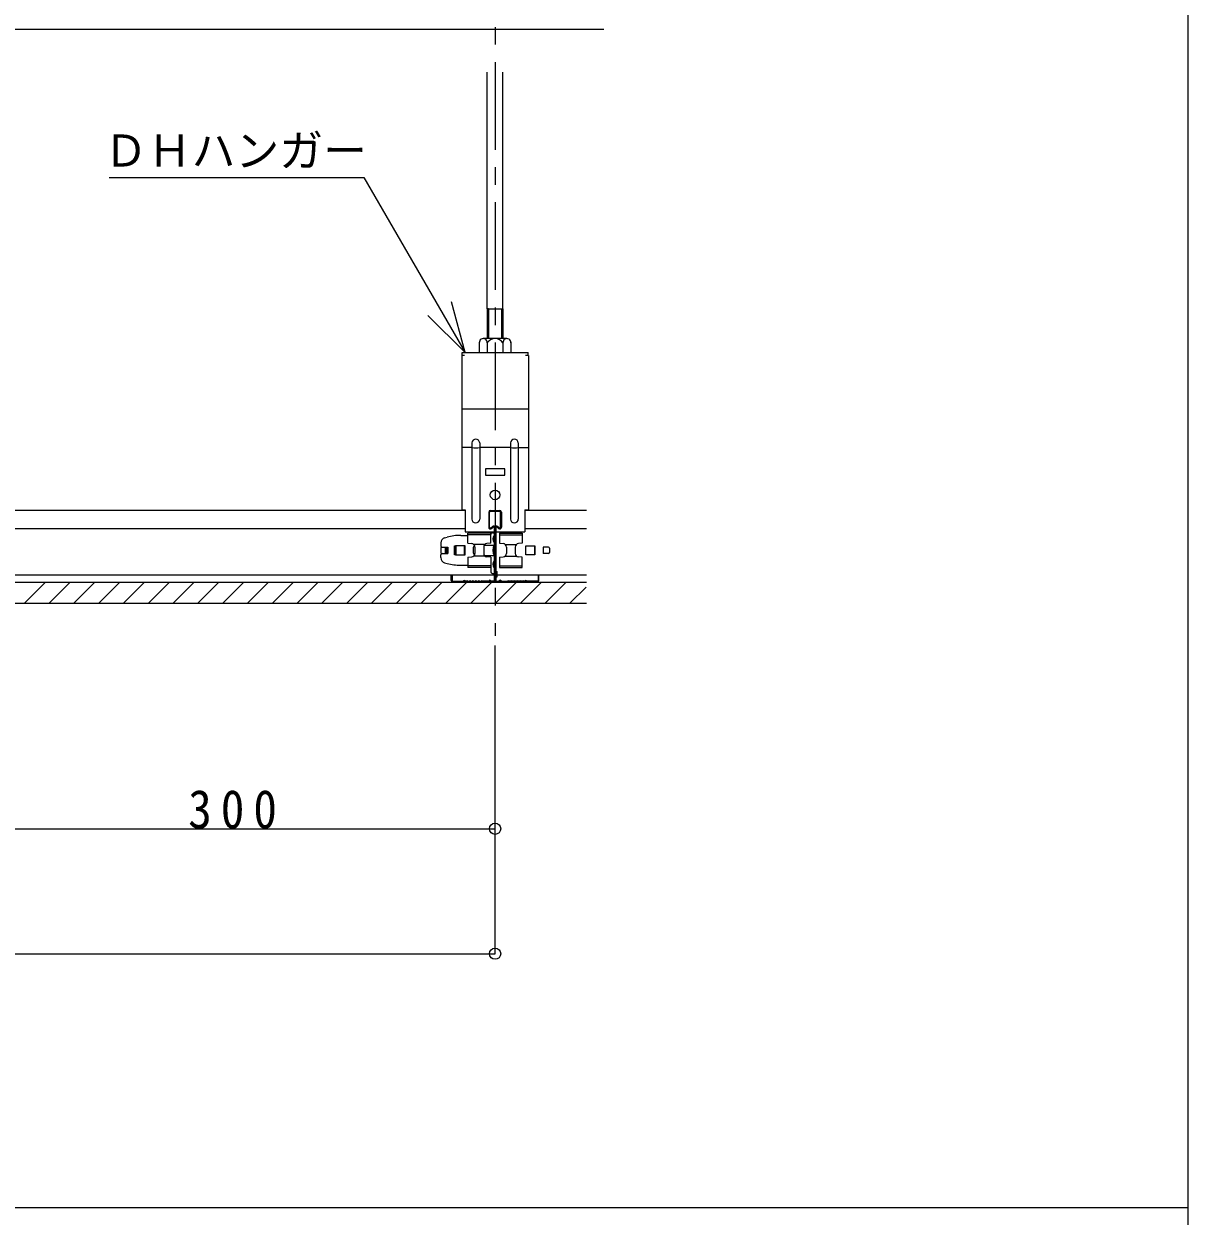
# Model space of a CAD drawing. Units: millimetres at full size, sheet at 1:10; details may follow other scales. Extents: x -2077 to 2023, y -1433 to 1417.
# Drawn here: x 1359 to 2023, y 52 to 732 of the extents above; entities that cross this region are included whole.
import ezdxf
from ezdxf.enums import TextEntityAlignment as Align

# ---------------------------------------------------------------- set-up
doc = ezdxf.new("R2010")
doc.units = ezdxf.units.MM
doc.header["$LTSCALE"] = 10
doc.linetypes.add('CHAIN1', pattern=[8, 5, -1, 1, -1])
for name, color, linetype, lineweight in [('1-0_断面', 7, 'Continuous', 9), ('1-1_寸法', 7, 'Continuous', 9), ('1-2_文字', 7, 'Continuous', 9), ('1-3_ＤＨクロス', 7, 'Continuous', 9), ('F-0_図枠', 7, 'Continuous', 9), ('F-1_レイアウト', 7, 'Continuous', 9)]:
    doc.layers.add(name, color=color, linetype=linetype, lineweight=lineweight)
doc.styles.add('ＭＳ ゴシック', font='')
doc.styles.get('ＭＳ ゴシック').set_extended_font_data('MS Gothic')

msp = doc.modelspace()

# ---------------------------------------------------------------- linework, layer by layer
at = {"layer": '1-0_断面', "color": 4, "linetype": 'CHAIN1'}
msp.add_line((1627.35, 1270.18), (1627.35, 382.88), dxfattribs=at)
at = {"layer": '1-0_断面'}
for p, q in [((1622.85, 569.46), (1622.85, 704.46)), ((1631.85, 569.46), (1631.85, 704.46)), ((1623.65, 569.46), (1622.85, 569.46)), ((1622.85, 569.46), (1622.85, 552.46)), ((1623.65, 569.46), (1623.65, 552.46)), ((1631.05, 569.46), (1631.05, 552.46)), ((1634.1, 552.46), (1620.6, 552.46)), ((1608.55, 542.86), (1608.55, 544.46)), ((1608.55, 544.46), (1646.15, 544.46)), ((1618.35, 550.44), (1618.35, 544.46)), ((1622.85, 549.96), (1622.85, 544.46)), ((1631.85, 549.96), (1631.85, 544.46)), ((1636.35, 550.44), (1636.35, 544.46)), ((1646.15, 542.86), (1646.15, 544.46)), ((1609.95, 542.86), (1608.35, 542.86)), ((1608.35, 542.86), (1608.35, 454.66)), ((1646.35, 542.86), (1644.75, 542.86)), ((1646.35, 542.86), (1646.35, 454.66)), ((1608.35, 512.46), (1646.35, 512.46)), ((1614.1, 490.23), (1608.35, 490.23)), ((1614.1, 493.01), (1614.1, 449.51)), ((1618.6, 493.01), (1618.6, 449.51)), ((1636.1, 490.23), (1618.6, 490.23)), ((1636.1, 493.01), (1636.1, 449.51)), ((1640.6, 493.01), (1640.6, 449.51)), ((1640.6, 490.23), (1646.35, 490.23)), ((1621.85, 478.06), (1621.85, 474.56)), ((1632.85, 478.06), (1621.85, 478.06)), ((1632.85, 474.56), (1632.85, 478.06)), ((1621.85, 474.56), (1632.85, 474.56)), ((1610.35, 454.46), (850.37, 454.46)), ((1608.35, 454.66), (1610.35, 454.66)), ((1610.35, 454.66), (1610.35, 442.26)), ((1644.35, 454.66), (1646.35, 454.66)), ((1644.35, 454.66), (1644.35, 442.26)), ((1679.45, 454.46), (1644.35, 454.46)), ((1610.35, 443.86), (850.37, 443.86)), ((1610.35, 442.26), (1644.35, 442.26)), ((1679.45, 443.86), (1644.35, 443.86)), ((1596.35, 435.86), (1596.35, 434.26)), ((1598.58, 438.76), (1600, 439.14)), ((1607.77, 440.16), (1611.85, 440.16)), ((1611.85, 435.66), (1611.85, 441.49)), ((1624.85, 441.49), (1611.85, 441.49)), ((1624.85, 440.46), (1611.85, 440.46)), ((1611.85, 435.66), (1614.03, 435.47)), ((1624.85, 435.66), (1622.68, 435.47)), ((1624.85, 435.66), (1624.85, 441.49)), ((1625.85, 441.66), (1626.85, 441.66)), ((1629.85, 441.49), (1629.85, 435.66)), ((1629.85, 441.49), (1642.85, 441.49)), ((1629.85, 440.46), (1642.85, 440.46)), ((1629.85, 435.66), (1632.03, 435.47)), ((1596.35, 432.91), (1596.35, 430.41)), ((1596.35, 427.46), (1596.35, 429.06)), ((1596.85, 433.41), (1599.85, 433.41)), ((1596.85, 429.91), (1599.85, 429.91)), ((1597.15, 433.46), (1600.35, 433.46)), ((1597.15, 429.86), (1600.35, 429.86)), ((1598.85, 433.41), (1598.85, 429.91)), ((1599.35, 433.41), (1599.35, 429.91)), ((1599.85, 433.41), (1599.85, 429.91)), ((1600.35, 433.46), (1600.35, 429.86)), ((1604.25, 434.21), (1604.75, 434.21)), ((1604.25, 429.11), (1604.25, 434.21)), ((1604.75, 429.11), (1604.25, 429.11)), ((1604.75, 434.21), (1604.75, 429.11)), ((1610.25, 434.21), (1604.75, 434.21)), ((1604.75, 434.16), (1604.75, 429.16)), ((1609.85, 434.16), (1604.75, 434.16)), ((1604.75, 429.16), (1609.85, 429.16)), ((1604.75, 429.11), (1610.25, 429.11)), ((1604.97, 434.16), (1604.97, 429.16)), ((1609.85, 429.16), (1609.85, 434.16)), ((1610.25, 429.11), (1610.25, 434.21)), ((1614.85, 432.66), (1614.85, 430.66)), ((1621.48, 434.94), (1615.22, 434.94)), ((1615.85, 433.48), (1615.85, 429.85)), ((1620.85, 433.48), (1620.85, 429.85)), ((1621.24, 434.66), (1626.85, 434.66)), ((1621.24, 428.66), (1626.85, 428.66)), ((1633.22, 434.94), (1639.48, 434.94)), ((1633.85, 433.48), (1633.85, 429.85)), ((1638.85, 433.48), (1638.85, 429.85)), ((1644.85, 429.16), (1644.85, 434.16)), ((1644.85, 434.16), (1649.96, 434.16)), ((1649.96, 429.16), (1644.85, 429.16)), ((1649.74, 434.16), (1649.74, 429.16)), ((1649.85, 434.16), (1649.85, 429.16)), ((1649.96, 434.16), (1649.96, 429.16)), ((1657.85, 433.41), (1654.85, 433.41)), ((1654.85, 433.41), (1654.85, 429.91)), ((1657.85, 429.91), (1654.85, 429.91)), ((1658.35, 432.91), (1658.35, 430.41)), ((1598.58, 424.57), (1600, 424.18)), ((1607.77, 423.16), (1611.85, 423.16)), ((1611.85, 427.66), (1614.03, 427.85)), ((1611.85, 427.66), (1611.85, 421.83)), ((1624.85, 422.86), (1611.85, 422.86)), ((1624.85, 421.83), (1611.85, 421.83)), ((1621.48, 428.39), (1615.22, 428.39)), ((1624.85, 427.66), (1622.68, 427.85)), ((1624.85, 427.66), (1624.85, 421.83)), ((1624.85, 423.16), (1624.85, 419.46)), ((1629.85, 427.66), (1632.03, 427.85)), ((1629.85, 427.66), (1629.85, 421.83)), ((1629.85, 422.86), (1642.85, 422.86)), ((1629.85, 421.83), (1642.85, 421.83)), ((1633.22, 428.39), (1639.48, 428.39)), ((1679.45, 417.46), (850.37, 417.46)), ((1625.85, 418.46), (1626.85, 418.46)), ((1626.85, 419.56), (1628.55, 419.56)), ((727.35, 413.46), (1679.45, 413.46)), ((1358.92, 401.46), (1370.92, 413.46)), ((1373.06, 401.46), (1385.06, 413.46)), ((1387.2, 401.46), (1399.2, 413.46)), ((1401.34, 401.46), (1413.34, 413.46)), ((1415.49, 401.46), (1427.49, 413.46)), ((1429.63, 401.46), (1441.63, 413.46)), ((1443.77, 401.46), (1455.77, 413.46)), ((1457.91, 401.46), (1469.91, 413.46)), ((1472.05, 401.46), (1484.05, 413.46)), ((1486.2, 401.46), (1498.2, 413.46)), ((1500.34, 401.46), (1512.34, 413.46)), ((1514.48, 401.46), (1526.48, 413.46)), ((1528.62, 401.46), (1540.62, 413.46)), ((1542.76, 401.46), (1554.76, 413.46)), ((1556.91, 401.46), (1568.91, 413.46)), ((1571.05, 401.46), (1583.05, 413.46)), ((1585.19, 401.46), (1597.19, 413.46)), ((1599.33, 401.46), (1611.33, 413.46)), ((1613.48, 401.46), (1625.48, 413.46)), ((1627.62, 401.46), (1639.62, 413.46)), ((1641.76, 401.46), (1653.76, 413.46)), ((1655.9, 401.46), (1667.9, 413.46)), ((1670.04, 401.46), (1679.25, 410.67)), ((-243.81, 401.46), (1679.45, 401.46))]:
    msp.add_line(p, q, dxfattribs=at)
for points in [[(1623.65, 569.46), (1631.85, 569.46), (1631.85, 552.46)], [(1642.85, 441.49), (1642.85, 435.66), (1640.68, 435.47)], [(1642.85, 421.83), (1642.85, 427.66), (1640.68, 427.85)], [(1626.85, 416.56), (1628.55, 416.56), (1628.55, 419.56)]]:
    msp.add_lwpolyline(points, dxfattribs=at)
msp.add_circle((1627.35, 463.26), 2.75, dxfattribs=at)
for centre, radius, start, end in [((1620.6, 550.2), 2.26, 353.97442, 186.02558), ((1627.35, 547.16), 5.3, 31.89079, 148.10921), ((1634.1, 550.2), 2.26, 353.97442, 186.02558), ((1616.35, 492.75), 2.27, 6.73292, 173.26708), ((1616.35, 507.09), 17, 262.39609, 277.60391), ((1638.35, 492.75), 2.27, 6.73292, 173.26708), ((1638.35, 507.09), 17, 262.39609, 277.60391), ((1616.35, 449.51), 2.25, 180, 0), ((1638.35, 449.51), 2.25, 180, 0), ((1599.35, 435.86), 3, 105, 180), ((1607.77, 410.16), 30, 90, 105), ((1613.85, 433.48), 2, 0, 85), ((1622.85, 433.48), 2, 95, 180), ((1625.85, 440.66), 1, 90, 180), ((1628.95, 438.16), 2.9, 136.39718, 223.60282), ((1631.85, 433.48), 2, 0, 85), ((1640.85, 433.48), 2, 95, 180), ((1597.15, 434.26), 0.8, 180, 270), ((1596.85, 432.91), 0.5, 90, 180), ((1596.85, 430.41), 0.5, 180, 270), ((1597.15, 429.06), 0.8, 90, 180), ((1613.85, 429.85), 2, 275, 0), ((1616.85, 432.66), 2, 125.77673, 180), ((1616.85, 430.66), 2, 180, 234.22327), ((1622.85, 429.85), 2, 180, 265), ((1632.08, 431.66), 6.03, 150.13717, 209.86283), ((1631.85, 429.85), 2, 275, 0), ((1640.85, 429.85), 2, 180, 265), ((1657.85, 432.91), 0.5, 0, 90), ((1657.85, 430.41), 0.5, 270, 0), ((1599.35, 427.46), 3, 180, 255), ((1607.77, 453.16), 30, 255, 270), ((1628.95, 423.66), 2.9, 136.39718, 223.60282), ((1625.85, 419.46), 1, 180, 270)]:
    msp.add_arc(centre, radius, start, end, dxfattribs=at)
at = {"layer": '1-1_寸法'}
for p, q in [((1209.95, 728.99), (1689.45, 728.99)), ((1627.35, 201.51), (1627.35, 377.32)), ((-172.65, 272.68), (1627.35, 272.68)), ((727.35, 201.51), (1627.35, 201.51))]:
    msp.add_line(p, q, dxfattribs=at)
for centre in [(1627.35, 272.81), (1627.35, 201.51)]:
    msp.add_circle(centre, 3.19, dxfattribs=at)
at = {"layer": '1-2_文字'}
for p, q in [((1407.24, 644.34), (1552.6, 644.34)), ((1552.6, 644.34), (1610.26, 544.46)), ((1610.26, 544.46), (1602.5, 573.44)), ((1610.26, 544.46), (1589.05, 565.68))]:
    msp.add_line(p, q, dxfattribs=at)
at = {"layer": '1-3_ＤＨクロス'}
for p, q in [((1623.7, 453.46), (1623.7, 444.86)), ((1624.2, 444.86), (1624.2, 453.46)), ((1624.7, 454.46), (1630, 454.46)), ((1624.7, 453.96), (1630, 453.96)), ((1630.5, 444.86), (1630.5, 453.46)), ((1631, 453.46), (1631, 444.86)), ((1625.08, 444.53), (1625.82, 445.27)), ((1625.41, 444.16), (1626.17, 444.92)), ((1626.85, 444.63), (1626.85, 414.46)), ((1627.35, 444.63), (1627.35, 414.46)), ((1627.35, 443.6), (1627.35, 414.46)), ((1627.85, 444.63), (1627.85, 414.46)), ((1629.3, 444.16), (1628.54, 444.92)), ((1629.63, 444.53), (1628.89, 445.27)), ((1602.35, 417.46), (1602.85, 417.46)), ((1602.35, 414.46), (1602.35, 417.46)), ((1602.85, 417.46), (1602.85, 414.46)), ((1652.35, 417.46), (1651.85, 417.46)), ((1651.85, 417.46), (1651.85, 414.46)), ((1652.35, 414.46), (1652.35, 417.46)), ((1603.35, 413.96), (1609.08, 413.96)), ((1603.35, 413.46), (1609.08, 413.46)), ((1609.36, 414.16), (1609.22, 414.02)), ((1609.71, 413.8), (1609.58, 413.67)), ((1610, 413.8), (1610.13, 413.67)), ((1610.49, 414.02), (1610.35, 414.16)), ((1610.79, 413.96), (1610.63, 413.96)), ((1610.79, 413.46), (1610.63, 413.46)), ((1611.92, 413.96), (1612.49, 413.96)), ((1611.92, 413.46), (1612.49, 413.46)), ((1613.62, 413.96), (1614.19, 413.96)), ((1614.19, 413.46), (1613.62, 413.46)), ((1615.32, 413.96), (1615.89, 413.96)), ((1615.89, 413.46), (1615.32, 413.46)), ((1617.02, 413.96), (1617.59, 413.96)), ((1617.02, 413.46), (1617.59, 413.46)), ((1618.72, 413.96), (1619.29, 413.96)), ((1619.29, 413.46), (1618.72, 413.46)), ((1623.3, 413.96), (1620.42, 413.96)), ((1620.42, 413.46), (1623.29, 413.46)), ((1623.61, 414.11), (1623.77, 414.29)), ((1624.15, 413.97), (1623.99, 413.78)), ((1624.76, 413.97), (1624.92, 413.78)), ((1625.3, 414.11), (1625.14, 414.29)), ((1626.35, 413.96), (1625.61, 413.96)), ((1625.61, 413.46), (1626.35, 413.46)), ((1628.35, 413.96), (1629.1, 413.96)), ((1629.1, 413.46), (1628.35, 413.46)), ((1629.41, 414.11), (1629.57, 414.29)), ((1629.95, 413.97), (1629.79, 413.78)), ((1630.56, 413.97), (1630.72, 413.78)), ((1631.1, 414.11), (1630.94, 414.29)), ((1631.41, 413.96), (1634.29, 413.96)), ((1634.29, 413.46), (1631.42, 413.46)), ((1635.99, 413.96), (1635.42, 413.96)), ((1635.42, 413.46), (1635.99, 413.46)), ((1637.69, 413.96), (1637.12, 413.96)), ((1637.12, 413.46), (1637.69, 413.46)), ((1639.39, 413.96), (1638.82, 413.96)), ((1638.82, 413.46), (1639.39, 413.46)), ((1641.09, 413.96), (1640.52, 413.96)), ((1640.52, 413.46), (1641.09, 413.46)), ((1642.79, 413.96), (1642.22, 413.96)), ((1642.22, 413.46), (1642.79, 413.46)), ((1643.92, 413.96), (1644.08, 413.96)), ((1643.92, 413.46), (1644.08, 413.46)), ((1644.22, 414.02), (1644.36, 414.16)), ((1644.71, 413.8), (1644.58, 413.67)), ((1645, 413.8), (1645.13, 413.67)), ((1645.35, 414.16), (1645.49, 414.02)), ((1651.35, 413.96), (1645.63, 413.96)), ((1651.35, 413.46), (1645.63, 413.46))]:
    msp.add_line(p, q, dxfattribs=at)
for centre, radius, start, end in [((1624.7, 453.46), 1, 90, 180), ((1624.7, 453.46), 0.5, 90, 180), ((1630, 453.46), 1, 0, 90), ((1630, 453.46), 0.5, 0, 90), ((1624.7, 444.86), 1, 180, 315), ((1624.7, 444.86), 0.5, 180, 317.84797), ((1626.45, 444.63), 0.9, 0, 135), ((1626.45, 444.63), 0.4, 0, 135), ((1628.25, 444.63), 0.9, 45, 180), ((1628.25, 444.63), 0.4, 45, 180), ((1630, 444.86), 1, 225, 0), ((1630, 444.86), 0.5, 222.15203, 0), ((1603.35, 414.46), 1, 180, 270), ((1603.35, 414.46), 0.5, 180, 270), ((1609.08, 414.16), 0.2, 270, 315), ((1609.08, 414.16), 0.7, 270, 315), ((1609.85, 413.66), 0.7, 45, 135), ((1609.85, 413.66), 0.2, 45, 135), ((1610.63, 414.16), 0.7, 225, 270), ((1610.63, 414.16), 0.2, 225, 270), ((1610.79, 414.16), 0.2, 270, 308.94244), ((1610.79, 414.16), 0.7, 270, 308.94244), ((1611.35, 413.46), 0.7, 51.05756, 128.94244), ((1611.35, 413.46), 0.2, 53.1301, 128.94244), ((1611.92, 414.16), 0.7, 231.05756, 270), ((1611.92, 414.16), 0.2, 231.05756, 270), ((1612.49, 414.16), 0.2, 270, 308.94244), ((1612.49, 414.16), 0.7, 270, 308.94244), ((1613.05, 413.46), 0.7, 51.05756, 128.94244), ((1613.05, 413.46), 0.2, 51.05756, 126.8699), ((1613.62, 414.16), 0.7, 231.05756, 270), ((1613.62, 414.16), 0.2, 231.05756, 270), ((1614.19, 414.16), 0.2, 270, 308.94244), ((1614.19, 414.16), 0.7, 270, 308.94244), ((1614.75, 413.46), 0.7, 51.05756, 128.94244), ((1614.75, 413.46), 0.2, 51.05756, 126.8699), ((1615.32, 414.16), 0.7, 231.05756, 270), ((1615.32, 414.16), 0.2, 231.05756, 270), ((1615.89, 414.16), 0.2, 270, 308.94244), ((1615.89, 414.16), 0.7, 270, 308.94244), ((1616.45, 413.46), 0.7, 51.05756, 128.94244), ((1616.45, 413.46), 0.2, 51.05756, 126.8699), ((1617.02, 414.16), 0.7, 231.05756, 270), ((1617.02, 414.16), 0.2, 231.05756, 270), ((1617.59, 414.16), 0.2, 270, 308.94244), ((1617.59, 414.16), 0.7, 270, 308.94244), ((1618.15, 413.46), 0.7, 51.05756, 128.94244), ((1618.15, 413.46), 0.2, 51.05756, 126.8699), ((1618.72, 414.16), 0.7, 231.05756, 270), ((1618.72, 414.16), 0.2, 231.05756, 270), ((1619.29, 414.16), 0.2, 270, 308.94244), ((1619.29, 414.16), 0.7, 270, 308.94244), ((1619.85, 413.46), 0.7, 51.05756, 128.94244), ((1619.85, 413.46), 0.2, 51.05756, 126.8699), ((1620.42, 414.16), 0.7, 231.05756, 270), ((1620.42, 414.16), 0.2, 231.05756, 270), ((1623.3, 414.36), 0.4, 270, 320), ((1623.3, 414.36), 0.9, 270, 320), ((1624.45, 413.71), 0.9, 40, 140), ((1624.45, 413.71), 0.4, 40, 140), ((1625.61, 414.36), 0.9, 220, 270), ((1625.61, 414.36), 0.4, 220, 270), ((1626.35, 414.46), 1, 270, 0), ((1626.35, 414.46), 0.5, 270, 0), ((1628.35, 414.46), 1, 180, 270), ((1628.35, 414.46), 0.5, 180, 270), ((1629.1, 414.36), 0.4, 270, 320), ((1629.1, 414.36), 0.9, 270, 320), ((1630.25, 413.71), 0.9, 40, 140), ((1630.25, 413.71), 0.4, 40, 140), ((1631.41, 414.36), 0.9, 220, 270), ((1631.41, 414.36), 0.4, 220, 270), ((1634.29, 414.16), 0.2, 270, 308.94244), ((1634.29, 414.16), 0.7, 270, 308.94244), ((1634.85, 413.46), 0.7, 51.05756, 128.94244), ((1634.85, 413.46), 0.2, 53.1301, 128.94244), ((1635.42, 414.16), 0.7, 231.05756, 270), ((1635.42, 414.16), 0.2, 231.05756, 270), ((1635.99, 414.16), 0.2, 270, 308.94244), ((1635.99, 414.16), 0.7, 270, 308.94244), ((1636.55, 413.46), 0.7, 51.05756, 128.94244), ((1636.55, 413.46), 0.2, 53.1301, 128.94244), ((1637.12, 414.16), 0.7, 231.05756, 270), ((1637.12, 414.16), 0.2, 231.05756, 270), ((1637.69, 414.16), 0.2, 270, 308.94244), ((1637.69, 414.16), 0.7, 270, 308.94244), ((1638.25, 413.46), 0.7, 51.05756, 128.94244), ((1638.25, 413.46), 0.2, 53.1301, 128.94244), ((1638.82, 414.16), 0.7, 231.05756, 270), ((1638.82, 414.16), 0.2, 231.05756, 270), ((1639.39, 414.16), 0.2, 270, 308.94244), ((1639.39, 414.16), 0.7, 270, 308.94244), ((1639.95, 413.46), 0.7, 51.05756, 128.94244), ((1639.95, 413.46), 0.2, 53.1301, 128.94244), ((1640.52, 414.16), 0.7, 231.05756, 270), ((1640.52, 414.16), 0.2, 231.05756, 270), ((1641.09, 414.16), 0.2, 270, 308.94244), ((1641.09, 414.16), 0.7, 270, 308.94244), ((1641.65, 413.46), 0.7, 51.05756, 128.94244), ((1641.65, 413.46), 0.2, 53.1301, 128.94244), ((1642.22, 414.16), 0.7, 231.05756, 270), ((1642.22, 414.16), 0.2, 231.05756, 270), ((1642.79, 414.16), 0.2, 270, 308.94244), ((1642.79, 414.16), 0.7, 270, 308.94244), ((1643.35, 413.46), 0.7, 51.05756, 128.94244), ((1643.35, 413.46), 0.2, 51.05756, 126.8699), ((1643.92, 414.16), 0.7, 231.05756, 270), ((1643.92, 414.16), 0.2, 231.05756, 270), ((1644.08, 414.16), 0.2, 270, 315), ((1644.08, 414.16), 0.7, 270, 315), ((1644.85, 413.66), 0.7, 45, 135), ((1644.85, 413.66), 0.2, 45, 135), ((1645.63, 414.16), 0.7, 225, 270), ((1645.63, 414.16), 0.2, 225, 270), ((1651.35, 414.46), 1, 270, 0), ((1651.35, 414.46), 0.5, 270, 0)]:
    msp.add_arc(centre, radius, start, end, dxfattribs=at)
at = {"layer": 'F-0_図枠'}
msp.add_line((2022.57, -1432.82), (2022.57, 1417.18), dxfattribs=at)
at = {"layer": 'F-1_レイアウト'}
msp.add_line((-677.43, 56.81), (2022.57, 56.81), dxfattribs=at)

# ---------------------------------------------------------------- texts
at = {"layer": '1-1_寸法', "insert": (1452.35, 272.68), "char_height": 21.99, "attachment_point": 7, "style": 'ＭＳ ゴシック'}
msp.add_mtext('\\T1.38;\\W0.9;300', dxfattribs=at)
at = {"layer": '1-2_文字', "style": 'ＭＳ ゴシック'}
msp.add_text('ＤＨハンガー', height=18.33, dxfattribs=at).set_placement((1404.25, 645.04), align=Align.BOTTOM_LEFT)

doc.saveas('drawing.dxf')
